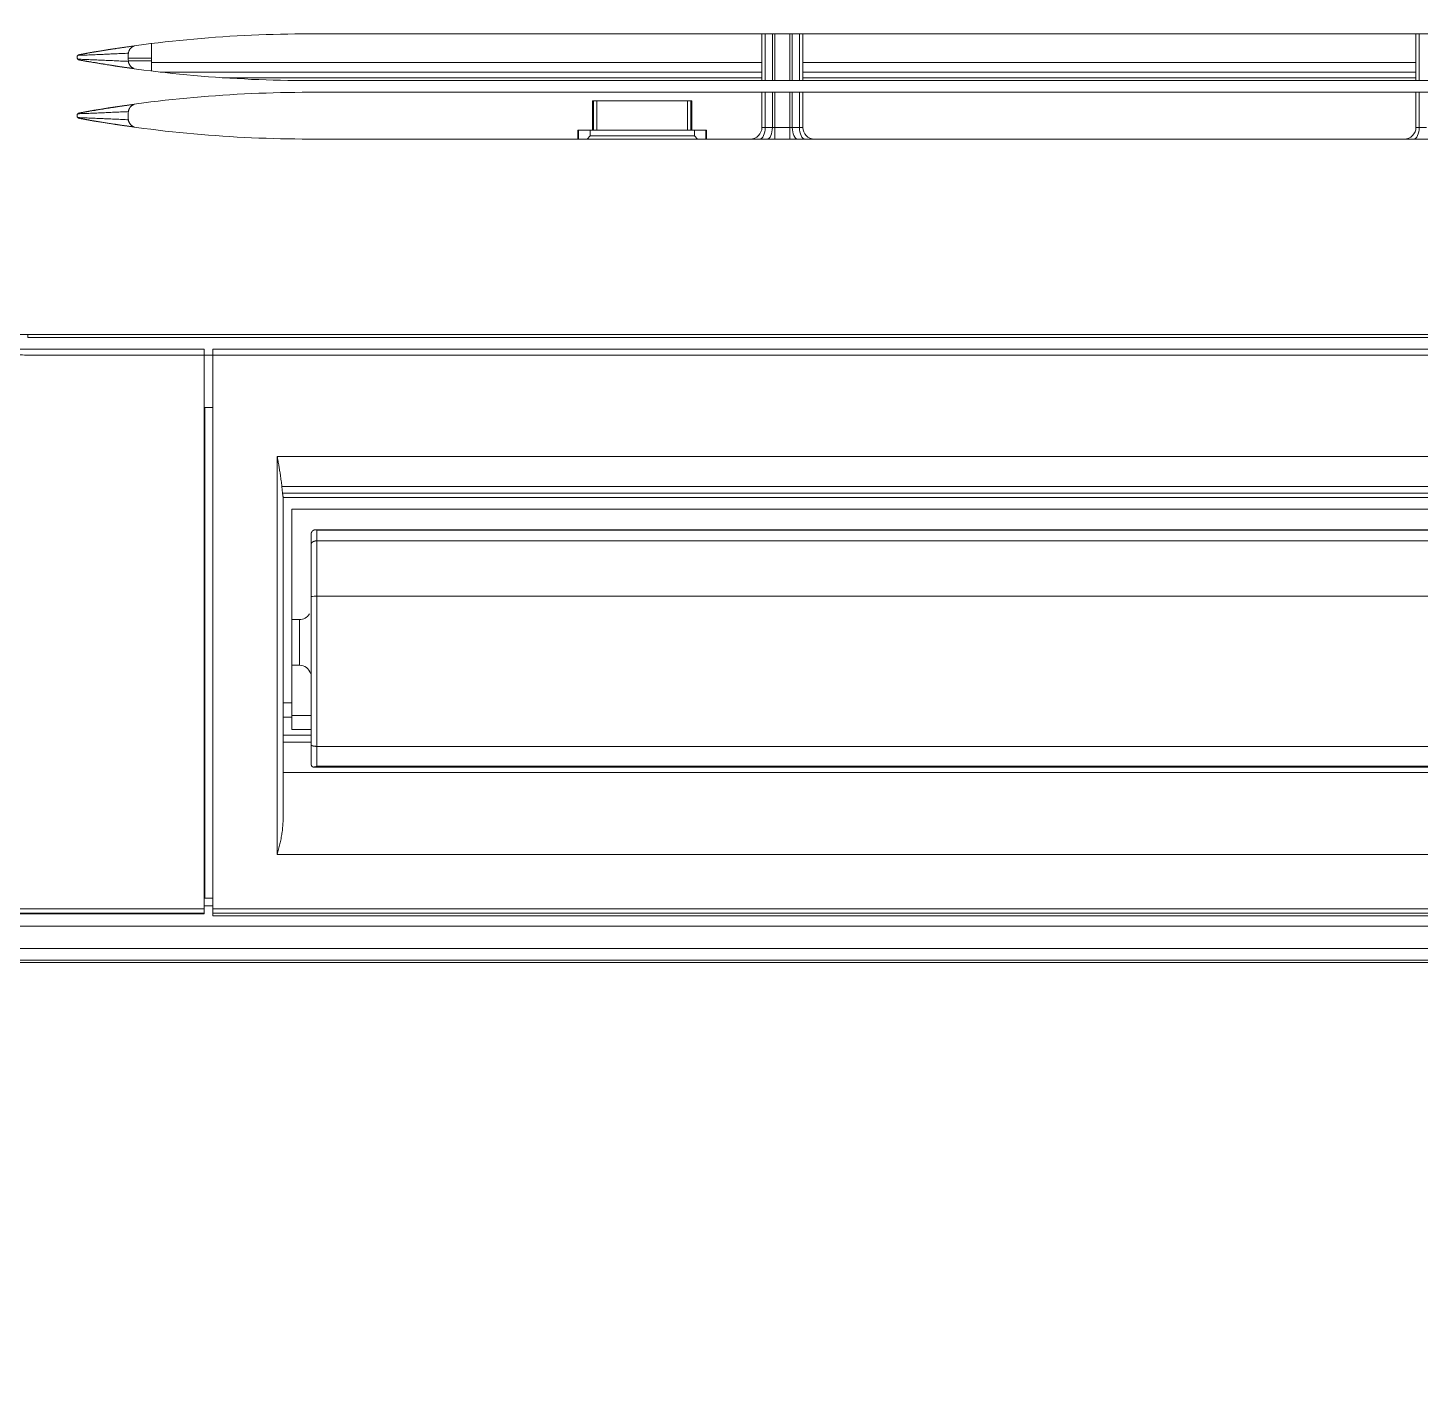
# Model space of a CAD drawing. Header units: metres. Extents: x -101133.8 to -101066.7, y -24899.3 to -24824.7.
# Drawn here: x -101106.7886 to -101106.5502, y -24853.7945 to -24853.5633 of the extents above; entities that cross this region are included whole.
import ezdxf

# ---------------------------------------------------------------- set-up
doc = ezdxf.new("R2010")
doc.units = ezdxf.units.M
doc.header["$LTSCALE"] = 0.2
doc.layers.add('CMT-CVC-MATERIEL', color=30, linetype='Continuous')
doc.layers.add('CMT-VRV1', color=5, linetype='Continuous')

# ---------------------------------------------------------------- blocks, each defined once
blk = doc.blocks.new('Cassette 600x600')
at = {"linetype": 'Continuous', "lineweight": 13}
for p, q in [((-20444.73, 102.83), (-20444.73, 105.36)), ((-20143.73, 107.01), (-20417.73, 107.01)), ((-20340.23, 99.01), (-20340.23, 107.01)), ((-20339.68, 99.01), (-20339.68, 107.01)), ((-20338.44, 99.01), (-20338.44, 107.01)), ((-20337.99, 99.01), (-20337.99, 107.01)), ((-20335.47, 99.01), (-20335.47, 107.01)), ((-20335.02, 99.01), (-20335.02, 107.01)), ((-20333.78, 99.01), (-20333.78, 107.01)), ((-20333.23, 99.01), (-20333.23, 107.01)), ((-20228.23, 99.01), (-20228.23, 107.01)), ((-20227.68, 99.01), (-20227.68, 107.01)), ((-20455.73, 103.7), (-20455.73, 103.74)), ((-20449.23, 104.73), (-20449.23, 104.76)), ((-20448.72, 103.7), (-20448.73, 103.53)), ((-20448.73, 102.83), (-20444.73, 102.83)), ((-20444.73, 102.83), (-20444.73, 102.42)), ((-20455.73, 102.27), (-20455.73, 102.31)), ((-20449.23, 101.25), (-20449.23, 101.28)), ((-20448.73, 102.48), (-20448.72, 102.31)), ((-20448.73, 102.42), (-20444.73, 102.42)), ((-20444.73, 102.42), (-20444.73, 100.65)), ((-20444.73, 102.1), (-20340.23, 102.1)), ((-20443.28, 100.48), (-20340.23, 100.48)), ((-20333.23, 102.1), (-20228.23, 102.1)), ((-20333.23, 100.48), (-20228.23, 100.48)), ((-20432.64, 99.51), (-20340.23, 99.51)), ((-20143.73, 99.01), (-20417.73, 99.01)), ((-20333.23, 99.51), (-20228.23, 99.51)), ((-20143.73, 97.01), (-20417.73, 97.01)), ((-20352.23, 95.54), (-20369.23, 95.54)), ((-20369.23, 95.54), (-20369.23, 90.51)), ((-20369.05, 95.54), (-20369.05, 90.51)), ((-20368.48, 95.54), (-20368.48, 90.51)), ((-20352.98, 95.54), (-20352.98, 90.51)), ((-20352.41, 95.54), (-20352.41, 90.51)), ((-20352.23, 95.54), (-20352.23, 90.51)), ((-20340.23, 91.01), (-20340.23, 97.01)), ((-20339.68, 91.01), (-20339.68, 97.01)), ((-20338.44, 91.01), (-20338.44, 97.01)), ((-20337.99, 91.01), (-20337.99, 97.01)), ((-20335.47, 91.01), (-20335.47, 97.01)), ((-20335.02, 91.01), (-20335.02, 97.01)), ((-20333.78, 91.01), (-20333.78, 97.01)), ((-20333.23, 91.01), (-20333.23, 97.01)), ((-20228.23, 91.01), (-20228.23, 97.01)), ((-20227.68, 91.01), (-20227.68, 97.01)), ((-20455.73, 93.7), (-20455.73, 93.74)), ((-20448.72, 93.7), (-20448.73, 93.53)), ((-20455.73, 92.27), (-20455.73, 92.31)), ((-20448.73, 92.48), (-20448.72, 92.31)), ((-20340.23, 91.01), (-20339.68, 91.01)), ((-20339.75, 90.24), (-20339.69, 90.61)), ((-20339.69, 90.61), (-20339.68, 91.01)), ((-20339.68, 91.01), (-20338.44, 91.01)), ((-20338.51, 90.24), (-20338.46, 90.61)), ((-20338.46, 90.61), (-20338.44, 91.01)), ((-20338.44, 91.01), (-20337.99, 91.01)), ((-20337.99, 89.01), (-20337.99, 91.01)), ((-20337.99, 91.01), (-20335.47, 91.01)), ((-20335.47, 89.01), (-20335.47, 91.01)), ((-20335.47, 91.01), (-20335.02, 91.01)), ((-20335.02, 91.01), (-20333.78, 91.01)), ((-20335, 90.61), (-20335.02, 91.01)), ((-20334.95, 90.24), (-20335, 90.61)), ((-20333.78, 91.01), (-20333.23, 91.01)), ((-20333.77, 90.61), (-20333.78, 91.01)), ((-20333.71, 90.24), (-20333.77, 90.61)), ((-20228.23, 91.01), (-20227.68, 91.01)), ((-20227.75, 90.24), (-20227.69, 90.61)), ((-20227.69, 90.61), (-20227.68, 91.01)), ((-20227.68, 91.01), (-20226.44, 91.01)), ((-20143.73, 89.01), (-20417.73, 89.01)), ((-20369.23, 90.51), (-20371.73, 90.51)), ((-20371.73, 89.01), (-20371.73, 90.51)), ((-20371.63, 89.01), (-20371.63, 90.51)), ((-20369.66, 89.53), (-20370.18, 89.01)), ((-20369.66, 90.51), (-20369.66, 89.53)), ((-20351.8, 89.53), (-20369.66, 89.53)), ((-20369.05, 90.51), (-20369.23, 90.51)), ((-20368.48, 90.51), (-20369.05, 90.51)), ((-20352.98, 90.51), (-20368.48, 90.51)), ((-20352.41, 90.51), (-20352.98, 90.51)), ((-20352.23, 90.51), (-20352.41, 90.51)), ((-20349.73, 90.51), (-20352.23, 90.51)), ((-20351.8, 90.51), (-20351.8, 89.53)), ((-20351.28, 89.01), (-20351.8, 89.53)), ((-20349.83, 89.01), (-20349.83, 90.51)), ((-20349.73, 89.01), (-20349.73, 90.51)), ((-20340.57, 89.01), (-20340.4, 89.04)), ((-20340.4, 89.04), (-20340.23, 89.16)), ((-20340.23, 89.16), (-20340.07, 89.34)), ((-20340.07, 89.34), (-20339.94, 89.59)), ((-20339.94, 89.59), (-20339.83, 89.89)), ((-20339.83, 89.89), (-20339.75, 90.24)), ((-20339.34, 89.01), (-20339.16, 89.04)), ((-20339.16, 89.04), (-20338.99, 89.16)), ((-20338.99, 89.16), (-20338.84, 89.34)), ((-20338.84, 89.34), (-20338.7, 89.59)), ((-20338.7, 89.59), (-20338.59, 89.89)), ((-20338.59, 89.89), (-20338.51, 90.24)), ((-20334.87, 89.89), (-20334.95, 90.24)), ((-20334.76, 89.59), (-20334.87, 89.89)), ((-20334.62, 89.34), (-20334.76, 89.59)), ((-20334.47, 89.16), (-20334.62, 89.34)), ((-20334.3, 89.04), (-20334.47, 89.16)), ((-20334.12, 89.01), (-20334.3, 89.04)), ((-20333.63, 89.89), (-20333.71, 90.24)), ((-20333.52, 89.59), (-20333.63, 89.89)), ((-20333.39, 89.34), (-20333.52, 89.59)), ((-20333.23, 89.16), (-20333.39, 89.34)), ((-20333.06, 89.04), (-20333.23, 89.16)), ((-20332.89, 89.01), (-20333.06, 89.04)), ((-20228.57, 89.01), (-20228.4, 89.04)), ((-20228.4, 89.04), (-20228.23, 89.16)), ((-20228.23, 89.16), (-20228.07, 89.34)), ((-20228.07, 89.34), (-20227.94, 89.59)), ((-20227.94, 89.59), (-20227.83, 89.89)), ((-20227.83, 89.89), (-20227.75, 90.24)), ((-20465.93, 55.51), (-20465.93, 55.01)), ((-20465.93, 55.51), (-20095.53, 55.51)), ((-20095.53, 55.01), (-20465.93, 55.01)), ((-20465.93, 53.01), (-20456.73, 53.01)), ((-20456.73, 53.01), (-20435.73, 53.01)), ((-20437.73, 53.01), (-20436.94, 53.01)), ((-20435.73, 53.01), (-20435.73, 52.01)), ((-20434.23, 53.01), (-20127.23, 53.01)), ((-20434.23, 52.01), (-20434.23, 53.01)), ((-20465.93, 52.01), (-20435.73, 52.01)), ((-20435.73, -42.83), (-20435.73, 52.01)), ((-20435.73, 52.01), (-20434.23, 52.01)), ((-20434.23, -42.83), (-20434.23, 52.01)), ((-20434.23, 52.01), (-20127.23, 52.01)), ((-20435.63, 43.01), (-20434.23, 43.01)), ((-20435.63, 43.01), (-20435.63, -40.99)), ((-20423.23, 34.66), (-20138.23, 34.66)), ((-20423.23, -33.48), (-20423.23, 34.66)), ((-20422.42, 29.53), (-20422.32, 28.38)), ((-20139.04, 29.53), (-20422.42, 29.53)), ((-20422.32, 28.38), (-20139.14, 28.38)), ((-20422.23, 27.75), (-20422.23, -27.9)), ((-20139.23, 27.61), (-20422.23, 27.61)), ((-20140.73, 25.61), (-20420.73, 25.61)), ((-20420.73, -7.53), (-20420.73, 25.61)), ((-20144.77, 22.09), (-20416.69, 22.09)), ((-20416.43, 22.05), (-20416.43, 20.21)), ((-20145.03, 22.05), (-20416.43, 22.05)), ((-20417.43, 21.2), (-20417.42, 21.38)), ((-20417.43, 19.6), (-20417.43, 21.2)), ((-20417.43, 10.67), (-20417.43, 19.6)), ((-20416.43, 20.21), (-20416.43, 10.71)), ((-20145.03, 20.21), (-20416.43, 20.21)), ((-20417.43, -14.7), (-20417.43, 10.67)), ((-20416.43, 10.71), (-20416.43, -14.99)), ((-20145.03, 10.71), (-20416.43, 10.71)), ((-20419.43, 6.71), (-20420.73, 6.71)), ((-20419.43, -1.09), (-20419.43, 6.71)), ((-20420.73, -1.09), (-20419.43, -1.09)), ((-20422.23, -7.53), (-20420.73, -7.53)), ((-20420.73, -7.53), (-20420.73, -9.99)), ((-20420.73, -9.99), (-20422.23, -9.99)), ((-20417.43, -9.69), (-20420.73, -9.69)), ((-20420.73, -9.99), (-20420.73, -12.11)), ((-20417.43, -13.09), (-20422.23, -13.09)), ((-20417.43, -14.26), (-20422.23, -14.26)), ((-20417.43, -12.11), (-20420.73, -12.11)), ((-20417.43, -17.85), (-20417.43, -14.7)), ((-20145.03, -14.99), (-20416.43, -14.99)), ((-20416.43, -14.99), (-20416.43, -18.37)), ((-20417.42, -18.07), (-20417.43, -17.85)), ((-20416.95, -18.53), (-20144.51, -18.53)), ((-20416.43, -18.37), (-20145.03, -18.37)), ((-20422.23, -19.44), (-20139.23, -19.44)), ((-20138.23, -33.48), (-20423.23, -33.48)), ((-20572.62, -42.83), (-20435.73, -42.83)), ((-20435.73, -40.99), (-20435.63, -40.99)), ((-20435.73, -42.3), (-20434.23, -42.3)), ((-20435.73, -42.83), (-20435.73, -43.54)), ((-20435.63, -40.99), (-20434.23, -40.99)), ((-20434.23, -42.83), (-20127.23, -42.83)), ((-20434.23, -43.54), (-20434.23, -42.83)), ((-20573.93, -43.69), (-20435.73, -43.69)), ((-20435.73, -43.54), (-20572.62, -43.54)), ((-20435.73, -43.69), (-20435.73, -43.54)), ((-20127.23, -43.54), (-20434.23, -43.54)), ((-20434.23, -44), (-20434.23, -43.54)), ((-20127.23, -44), (-20434.23, -44)), ((-19987.53, -45.76), (-20573.93, -45.76)), ((-20573.93, -49.58), (-19987.53, -49.58)), ((-19987.53, -51.6), (-20573.93, -51.6)), ((-20573.93, -51.99), (-19987.53, -51.99))]:
    blk.add_line(p, q, dxfattribs=at)
for centre, radius, start, end in [((-20417.73, -115.49), 222.5, 90, 100.1875), ((-20456.99, 103.01), 0.5, 100.1875, 259.8125), ((-20417.73, 321.51), 222.5, 259.8125, 270), ((-20417.73, -125.49), 222.5, 90, 100.1875), ((-20456.99, 93.01), 0.5, 100.1875, 259.8125), ((-20417.73, 311.51), 222.5, 259.8125, 270), ((-20342.23, 91.01), 2, 270, 0), ((-20331.23, 91.01), 2, 180, 270), ((-20230.23, 91.01), 2, 270, 0), ((-20416.68, 2.44), 8.27, 88.2687, 95.2085), ((-20419.43, 8.71), 2, 270, 329.2042), ((-20419.43, -3.09), 2, 16.6773, 90)]:
    blk.add_arc(centre, radius, start, end, dxfattribs=at)
for points, knots in [([(-20447.72, 104.95), (-20447.93, 104.92), (-20448.14, 104.89), (-20448.35, 104.86), (-20448.56, 104.83), (-20448.76, 104.8), (-20448.97, 104.77), (-20449.18, 104.74), (-20449.4, 104.71), (-20449.6, 104.68), (-20449.81, 104.65), (-20450.01, 104.62), (-20450.23, 104.59), (-20450.45, 104.56), (-20450.69, 104.52), (-20450.93, 104.48), (-20451.17, 104.45), (-20451.4, 104.41), (-20451.63, 104.38), (-20451.86, 104.34), (-20452.1, 104.3), (-20452.33, 104.27), (-20452.57, 104.23), (-20452.8, 104.19), (-20453.03, 104.15), (-20453.27, 104.12), (-20453.5, 104.08), (-20453.73, 104.04), (-20453.97, 104), (-20454.2, 103.96), (-20454.43, 103.92), (-20454.66, 103.89), (-20454.89, 103.85), (-20455.13, 103.81), (-20455.38, 103.76), (-20455.64, 103.72), (-20455.83, 103.68), (-20455.98, 103.66), (-20456.08, 103.64), (-20456.19, 103.62), (-20456.3, 103.6), (-20456.42, 103.58), (-20456.54, 103.56), (-20456.66, 103.54), (-20456.78, 103.52), (-20456.9, 103.5), (-20457.02, 103.47), (-20457.14, 103.45), (-20457.26, 103.43)], [0, 0, 0, 0, 1, 1, 1, 2, 2, 2, 3, 3, 3, 4, 4, 4, 5, 5, 5, 6, 6, 6, 7, 7, 7, 8, 8, 8, 9, 9, 9, 10, 10, 10, 11, 11, 11, 12, 12, 12, 13, 13, 13, 14, 14, 14, 15, 15, 15, 16, 16, 16, 16]), ([(-20447.72, 104.95), (-20447.73, 104.94), (-20447.74, 104.94), (-20447.74, 104.94), (-20447.75, 104.93), (-20447.76, 104.93), (-20447.77, 104.93), (-20447.77, 104.92), (-20447.78, 104.92), (-20447.79, 104.92), (-20447.8, 104.92), (-20447.8, 104.91), (-20447.81, 104.91), (-20447.84, 104.9), (-20447.87, 104.88), (-20447.9, 104.87), (-20447.93, 104.85), (-20447.96, 104.84), (-20447.98, 104.82), (-20448.01, 104.81), (-20448.04, 104.79), (-20448.06, 104.77), (-20448.09, 104.76), (-20448.11, 104.74), (-20448.14, 104.72), (-20448.17, 104.7), (-20448.2, 104.67), (-20448.23, 104.64), (-20448.27, 104.61), (-20448.29, 104.59), (-20448.32, 104.56), (-20448.35, 104.53), (-20448.37, 104.5), (-20448.4, 104.47), (-20448.42, 104.44), (-20448.44, 104.41), (-20448.47, 104.38), (-20448.49, 104.34), (-20448.52, 104.29), (-20448.55, 104.24), (-20448.57, 104.2), (-20448.6, 104.15), (-20448.61, 104.11), (-20448.63, 104.06), (-20448.65, 104.02), (-20448.66, 103.97), (-20448.68, 103.92), (-20448.69, 103.87), (-20448.7, 103.83), (-20448.7, 103.82), (-20448.7, 103.81), (-20448.7, 103.8), (-20448.71, 103.79), (-20448.71, 103.78), (-20448.71, 103.77), (-20448.71, 103.76), (-20448.71, 103.74), (-20448.72, 103.73), (-20448.72, 103.72), (-20448.72, 103.71), (-20448.72, 103.7)], [0, 0, 0, 0, 1, 1, 1, 2, 2, 2, 3, 3, 3, 4, 4, 4, 5, 5, 5, 6, 6, 6, 7, 7, 7, 8, 8, 8, 9, 9, 9, 10, 10, 10, 11, 11, 11, 12, 12, 12, 13, 13, 13, 14, 14, 14, 15, 15, 15, 16, 16, 16, 17, 17, 17, 18, 18, 18, 19, 19, 19, 20, 20, 20, 20]), ([(-20457.37, 103.33), (-20457.01, 103.35), (-20456.65, 103.36), (-20456.29, 103.37), (-20455.93, 103.39), (-20455.57, 103.4), (-20455.21, 103.42), (-20454.85, 103.43), (-20454.49, 103.45), (-20454.13, 103.46), (-20453.77, 103.48), (-20453.41, 103.49), (-20453.05, 103.51), (-20452.69, 103.52), (-20452.33, 103.54), (-20451.97, 103.56), (-20451.61, 103.57), (-20451.25, 103.59), (-20450.89, 103.6), (-20450.52, 103.62), (-20450.16, 103.64), (-20449.8, 103.65), (-20449.44, 103.67), (-20449.08, 103.68), (-20448.72, 103.7)], [0, 0, 0, 0, 1, 1, 1, 2, 2, 2, 3, 3, 3, 4, 4, 4, 5, 5, 5, 6, 6, 6, 7, 7, 7, 8, 8, 8, 8]), ([(-20448.72, 102.31), (-20449.08, 102.33), (-20449.44, 102.34), (-20449.8, 102.36), (-20450.16, 102.37), (-20450.52, 102.39), (-20450.89, 102.41), (-20451.25, 102.42), (-20451.61, 102.44), (-20451.97, 102.45), (-20452.33, 102.47), (-20452.69, 102.49), (-20453.05, 102.5), (-20453.41, 102.52), (-20453.77, 102.53), (-20454.13, 102.55), (-20454.49, 102.56), (-20454.85, 102.58), (-20455.21, 102.59), (-20455.57, 102.61), (-20455.93, 102.62), (-20456.29, 102.64), (-20456.65, 102.65), (-20457.01, 102.66), (-20457.37, 102.68)], [0, 0, 0, 0, 1, 1, 1, 2, 2, 2, 3, 3, 3, 4, 4, 4, 5, 5, 5, 6, 6, 6, 7, 7, 7, 8, 8, 8, 8]), ([(-20457.26, 102.58), (-20457.14, 102.56), (-20457.02, 102.54), (-20456.9, 102.51), (-20456.78, 102.49), (-20456.66, 102.47), (-20456.54, 102.45), (-20456.42, 102.43), (-20456.3, 102.41), (-20456.19, 102.39), (-20456.08, 102.37), (-20455.98, 102.35), (-20455.83, 102.33), (-20455.64, 102.29), (-20455.38, 102.25), (-20455.13, 102.2), (-20454.89, 102.16), (-20454.66, 102.12), (-20454.43, 102.09), (-20454.2, 102.05), (-20453.97, 102.01), (-20453.73, 101.97), (-20453.5, 101.93), (-20453.27, 101.89), (-20453.03, 101.86), (-20452.8, 101.82), (-20452.57, 101.78), (-20452.33, 101.74), (-20452.1, 101.71), (-20451.86, 101.67), (-20451.63, 101.63), (-20451.4, 101.6), (-20451.17, 101.56), (-20450.93, 101.53), (-20450.69, 101.49), (-20450.45, 101.45), (-20450.23, 101.42), (-20450.01, 101.39), (-20449.81, 101.36), (-20449.6, 101.33), (-20449.4, 101.3), (-20449.18, 101.27), (-20448.97, 101.24), (-20448.76, 101.21), (-20448.56, 101.18), (-20448.35, 101.15), (-20448.14, 101.12), (-20447.93, 101.09), (-20447.72, 101.06)], [0, 0, 0, 0, 1, 1, 1, 2, 2, 2, 3, 3, 3, 4, 4, 4, 5, 5, 5, 6, 6, 6, 7, 7, 7, 8, 8, 8, 9, 9, 9, 10, 10, 10, 11, 11, 11, 12, 12, 12, 13, 13, 13, 14, 14, 14, 15, 15, 15, 16, 16, 16, 16]), ([(-20448.73, 103.53), (-20448.73, 103.51), (-20448.73, 103.49), (-20448.73, 103.47), (-20448.73, 103.45), (-20448.73, 103.42), (-20448.73, 103.4), (-20448.73, 103.38), (-20448.73, 103.36), (-20448.73, 103.34), (-20448.73, 103.32), (-20448.73, 103.3), (-20448.73, 103.28), (-20448.73, 103.26), (-20448.73, 103.23), (-20448.73, 103.21), (-20448.73, 103.19), (-20448.73, 103.17), (-20448.73, 103.14), (-20448.73, 103.12), (-20448.73, 103.1), (-20448.73, 103.07), (-20448.73, 103.05), (-20448.73, 103.03), (-20448.73, 103.01), (-20448.73, 102.98), (-20448.73, 102.96), (-20448.73, 102.94), (-20448.73, 102.91), (-20448.73, 102.89), (-20448.73, 102.87), (-20448.73, 102.85), (-20448.73, 102.82), (-20448.73, 102.8), (-20448.73, 102.78), (-20448.73, 102.76), (-20448.73, 102.73), (-20448.73, 102.71), (-20448.73, 102.69), (-20448.73, 102.67), (-20448.73, 102.65), (-20448.73, 102.63), (-20448.73, 102.61), (-20448.73, 102.59), (-20448.73, 102.57), (-20448.73, 102.54), (-20448.73, 102.52), (-20448.73, 102.5), (-20448.73, 102.48)], [0, 0, 0, 0, 1, 1, 1, 2, 2, 2, 3, 3, 3, 4, 4, 4, 5, 5, 5, 6, 6, 6, 7, 7, 7, 8, 8, 8, 9, 9, 9, 10, 10, 10, 11, 11, 11, 12, 12, 12, 13, 13, 13, 14, 14, 14, 15, 15, 15, 16, 16, 16, 16]), ([(-20448.72, 102.31), (-20448.71, 102.28), (-20448.71, 102.25), (-20448.7, 102.22), (-20448.7, 102.19), (-20448.69, 102.16), (-20448.68, 102.12), (-20448.67, 102.09), (-20448.67, 102.06), (-20448.66, 102.03), (-20448.65, 102), (-20448.64, 101.97), (-20448.63, 101.94), (-20448.61, 101.9), (-20448.6, 101.86), (-20448.58, 101.82), (-20448.56, 101.78), (-20448.54, 101.75), (-20448.52, 101.71), (-20448.49, 101.67), (-20448.47, 101.64), (-20448.44, 101.6), (-20448.41, 101.56), (-20448.38, 101.52), (-20448.35, 101.49), (-20448.33, 101.46), (-20448.31, 101.44), (-20448.28, 101.41), (-20448.26, 101.39), (-20448.23, 101.36), (-20448.2, 101.34), (-20448.17, 101.31), (-20448.15, 101.29), (-20448.12, 101.27), (-20448.08, 101.25), (-20448.05, 101.23), (-20448.02, 101.21), (-20447.99, 101.19), (-20447.97, 101.18), (-20447.95, 101.17), (-20447.93, 101.16), (-20447.9, 101.14), (-20447.87, 101.13), (-20447.85, 101.12), (-20447.82, 101.11), (-20447.8, 101.1), (-20447.77, 101.09), (-20447.75, 101.08), (-20447.72, 101.06)], [0, 0, 0, 0, 1, 1, 1, 2, 2, 2, 3, 3, 3, 4, 4, 4, 5, 5, 5, 6, 6, 6, 7, 7, 7, 8, 8, 8, 9, 9, 9, 10, 10, 10, 11, 11, 11, 12, 12, 12, 13, 13, 13, 14, 14, 14, 15, 15, 15, 16, 16, 16, 16]), ([(-20457.37, 93.33), (-20457.01, 93.35), (-20456.65, 93.36), (-20456.29, 93.37), (-20455.93, 93.39), (-20455.57, 93.4), (-20455.21, 93.42), (-20454.85, 93.43), (-20454.49, 93.45), (-20454.13, 93.46), (-20453.77, 93.48), (-20453.41, 93.49), (-20453.05, 93.51), (-20452.69, 93.52), (-20452.33, 93.54), (-20451.97, 93.56), (-20451.61, 93.57), (-20451.25, 93.59), (-20450.89, 93.6), (-20450.52, 93.62), (-20450.16, 93.64), (-20449.8, 93.65), (-20449.44, 93.67), (-20449.08, 93.68), (-20448.72, 93.7)], [0, 0, 0, 0, 1, 1, 1, 2, 2, 2, 3, 3, 3, 4, 4, 4, 5, 5, 5, 6, 6, 6, 7, 7, 7, 8, 8, 8, 8]), ([(-20447.72, 94.95), (-20447.93, 94.92), (-20448.14, 94.89), (-20448.35, 94.86), (-20448.56, 94.83), (-20448.76, 94.8), (-20448.97, 94.77), (-20449.18, 94.74), (-20449.4, 94.71), (-20449.6, 94.68), (-20449.81, 94.65), (-20450.01, 94.62), (-20450.23, 94.59), (-20450.45, 94.56), (-20450.69, 94.52), (-20450.93, 94.48), (-20451.17, 94.45), (-20451.4, 94.41), (-20451.63, 94.38), (-20451.86, 94.34), (-20452.1, 94.3), (-20452.33, 94.27), (-20452.57, 94.23), (-20452.8, 94.19), (-20453.03, 94.15), (-20453.27, 94.12), (-20453.5, 94.08), (-20453.73, 94.04), (-20453.97, 94), (-20454.2, 93.96), (-20454.43, 93.92), (-20454.66, 93.89), (-20454.89, 93.85), (-20455.13, 93.81), (-20455.38, 93.76), (-20455.64, 93.72), (-20455.83, 93.68), (-20455.98, 93.66), (-20456.08, 93.64), (-20456.19, 93.62), (-20456.3, 93.6), (-20456.42, 93.58), (-20456.54, 93.56), (-20456.66, 93.54), (-20456.78, 93.52), (-20456.9, 93.5), (-20457.02, 93.47), (-20457.14, 93.45), (-20457.26, 93.43)], [0, 0, 0, 0, 1, 1, 1, 2, 2, 2, 3, 3, 3, 4, 4, 4, 5, 5, 5, 6, 6, 6, 7, 7, 7, 8, 8, 8, 9, 9, 9, 10, 10, 10, 11, 11, 11, 12, 12, 12, 13, 13, 13, 14, 14, 14, 15, 15, 15, 16, 16, 16, 16]), ([(-20448.73, 93.53), (-20448.73, 93.51), (-20448.73, 93.49), (-20448.73, 93.47), (-20448.73, 93.45), (-20448.73, 93.42), (-20448.73, 93.4), (-20448.73, 93.38), (-20448.73, 93.36), (-20448.73, 93.34), (-20448.73, 93.32), (-20448.73, 93.3), (-20448.73, 93.28), (-20448.73, 93.26), (-20448.73, 93.23), (-20448.73, 93.21), (-20448.73, 93.19), (-20448.73, 93.17), (-20448.73, 93.14), (-20448.73, 93.12), (-20448.73, 93.1), (-20448.73, 93.07), (-20448.73, 93.05), (-20448.73, 93.03), (-20448.73, 93.01), (-20448.73, 92.98), (-20448.73, 92.96), (-20448.73, 92.94), (-20448.73, 92.91), (-20448.73, 92.89), (-20448.73, 92.87), (-20448.73, 92.85), (-20448.73, 92.82), (-20448.73, 92.8), (-20448.73, 92.78), (-20448.73, 92.76), (-20448.73, 92.73), (-20448.73, 92.71), (-20448.73, 92.69), (-20448.73, 92.67), (-20448.73, 92.65), (-20448.73, 92.63), (-20448.73, 92.61), (-20448.73, 92.59), (-20448.73, 92.57), (-20448.73, 92.54), (-20448.73, 92.52), (-20448.73, 92.5), (-20448.73, 92.48)], [0, 0, 0, 0, 1, 1, 1, 2, 2, 2, 3, 3, 3, 4, 4, 4, 5, 5, 5, 6, 6, 6, 7, 7, 7, 8, 8, 8, 9, 9, 9, 10, 10, 10, 11, 11, 11, 12, 12, 12, 13, 13, 13, 14, 14, 14, 15, 15, 15, 16, 16, 16, 16]), ([(-20447.72, 94.95), (-20447.73, 94.94), (-20447.74, 94.94), (-20447.74, 94.94), (-20447.75, 94.93), (-20447.76, 94.93), (-20447.77, 94.93), (-20447.77, 94.92), (-20447.78, 94.92), (-20447.79, 94.92), (-20447.8, 94.92), (-20447.8, 94.91), (-20447.81, 94.91), (-20447.84, 94.9), (-20447.87, 94.88), (-20447.9, 94.87), (-20447.93, 94.85), (-20447.96, 94.84), (-20447.98, 94.82), (-20448.01, 94.81), (-20448.04, 94.79), (-20448.06, 94.77), (-20448.09, 94.76), (-20448.11, 94.74), (-20448.14, 94.72), (-20448.17, 94.7), (-20448.2, 94.67), (-20448.23, 94.64), (-20448.27, 94.61), (-20448.29, 94.59), (-20448.32, 94.56), (-20448.35, 94.53), (-20448.37, 94.5), (-20448.4, 94.47), (-20448.42, 94.44), (-20448.44, 94.41), (-20448.47, 94.38), (-20448.49, 94.34), (-20448.52, 94.29), (-20448.55, 94.24), (-20448.57, 94.2), (-20448.6, 94.15), (-20448.61, 94.11), (-20448.63, 94.06), (-20448.65, 94.02), (-20448.66, 93.97), (-20448.68, 93.92), (-20448.69, 93.87), (-20448.7, 93.83), (-20448.7, 93.82), (-20448.7, 93.81), (-20448.7, 93.8), (-20448.71, 93.79), (-20448.71, 93.78), (-20448.71, 93.77), (-20448.71, 93.76), (-20448.71, 93.74), (-20448.72, 93.73), (-20448.72, 93.72), (-20448.72, 93.71), (-20448.72, 93.7)], [0, 0, 0, 0, 1, 1, 1, 2, 2, 2, 3, 3, 3, 4, 4, 4, 5, 5, 5, 6, 6, 6, 7, 7, 7, 8, 8, 8, 9, 9, 9, 10, 10, 10, 11, 11, 11, 12, 12, 12, 13, 13, 13, 14, 14, 14, 15, 15, 15, 16, 16, 16, 17, 17, 17, 18, 18, 18, 19, 19, 19, 20, 20, 20, 20]), ([(-20448.72, 92.31), (-20449.08, 92.33), (-20449.44, 92.34), (-20449.8, 92.36), (-20450.16, 92.37), (-20450.52, 92.39), (-20450.89, 92.41), (-20451.25, 92.42), (-20451.61, 92.44), (-20451.97, 92.45), (-20452.33, 92.47), (-20452.69, 92.49), (-20453.05, 92.5), (-20453.41, 92.52), (-20453.77, 92.53), (-20454.13, 92.55), (-20454.49, 92.56), (-20454.85, 92.58), (-20455.21, 92.59), (-20455.57, 92.61), (-20455.93, 92.62), (-20456.29, 92.64), (-20456.65, 92.65), (-20457.01, 92.66), (-20457.37, 92.68)], [0, 0, 0, 0, 1, 1, 1, 2, 2, 2, 3, 3, 3, 4, 4, 4, 5, 5, 5, 6, 6, 6, 7, 7, 7, 8, 8, 8, 8]), ([(-20457.26, 92.58), (-20457.14, 92.56), (-20457.02, 92.54), (-20456.9, 92.51), (-20456.78, 92.49), (-20456.66, 92.47), (-20456.54, 92.45), (-20456.42, 92.43), (-20456.3, 92.41), (-20456.19, 92.39), (-20456.08, 92.37), (-20455.98, 92.35), (-20455.83, 92.33), (-20455.64, 92.29), (-20455.38, 92.25), (-20455.13, 92.2), (-20454.89, 92.16), (-20454.66, 92.12), (-20454.43, 92.09), (-20454.2, 92.05), (-20453.97, 92.01), (-20453.73, 91.97), (-20453.5, 91.93), (-20453.27, 91.89), (-20453.03, 91.86), (-20452.8, 91.82), (-20452.57, 91.78), (-20452.33, 91.74), (-20452.1, 91.71), (-20451.86, 91.67), (-20451.63, 91.63), (-20451.4, 91.6), (-20451.17, 91.56), (-20450.93, 91.53), (-20450.69, 91.49), (-20450.45, 91.45), (-20450.23, 91.42), (-20450.01, 91.39), (-20449.81, 91.36), (-20449.6, 91.33), (-20449.4, 91.3), (-20449.18, 91.27), (-20448.97, 91.24), (-20448.76, 91.21), (-20448.56, 91.18), (-20448.35, 91.15), (-20448.14, 91.12), (-20447.93, 91.09), (-20447.72, 91.06)], [0, 0, 0, 0, 1, 1, 1, 2, 2, 2, 3, 3, 3, 4, 4, 4, 5, 5, 5, 6, 6, 6, 7, 7, 7, 8, 8, 8, 9, 9, 9, 10, 10, 10, 11, 11, 11, 12, 12, 12, 13, 13, 13, 14, 14, 14, 15, 15, 15, 16, 16, 16, 16]), ([(-20448.72, 92.31), (-20448.71, 92.28), (-20448.71, 92.25), (-20448.7, 92.22), (-20448.7, 92.19), (-20448.69, 92.16), (-20448.68, 92.12), (-20448.67, 92.09), (-20448.67, 92.06), (-20448.66, 92.03), (-20448.65, 92), (-20448.64, 91.97), (-20448.63, 91.94), (-20448.61, 91.9), (-20448.6, 91.86), (-20448.58, 91.82), (-20448.56, 91.78), (-20448.54, 91.75), (-20448.52, 91.71), (-20448.49, 91.67), (-20448.47, 91.64), (-20448.44, 91.6), (-20448.41, 91.56), (-20448.38, 91.52), (-20448.35, 91.49), (-20448.33, 91.46), (-20448.31, 91.44), (-20448.28, 91.41), (-20448.26, 91.39), (-20448.23, 91.36), (-20448.2, 91.34), (-20448.17, 91.31), (-20448.15, 91.29), (-20448.12, 91.27), (-20448.08, 91.25), (-20448.05, 91.23), (-20448.02, 91.21), (-20447.99, 91.19), (-20447.97, 91.18), (-20447.95, 91.17), (-20447.93, 91.16), (-20447.9, 91.14), (-20447.87, 91.13), (-20447.85, 91.12), (-20447.82, 91.11), (-20447.8, 91.1), (-20447.77, 91.09), (-20447.75, 91.08), (-20447.72, 91.06)], [0, 0, 0, 0, 1, 1, 1, 2, 2, 2, 3, 3, 3, 4, 4, 4, 5, 5, 5, 6, 6, 6, 7, 7, 7, 8, 8, 8, 9, 9, 9, 10, 10, 10, 11, 11, 11, 12, 12, 12, 13, 13, 13, 14, 14, 14, 15, 15, 15, 16, 16, 16, 16]), ([(-20486.73, 72.81), (-20486.72, 72.41), (-20486.7, 72.01), (-20486.69, 71.61), (-20486.67, 71.21), (-20486.65, 70.81), (-20486.63, 70.41), (-20486.61, 70.01), (-20486.58, 69.62), (-20486.54, 69.21), (-20486.51, 68.81), (-20486.46, 68.4), (-20486.41, 68.02), (-20486.36, 67.65), (-20486.31, 67.31), (-20486.24, 66.96), (-20486.18, 66.61), (-20486.11, 66.25), (-20486.03, 65.9), (-20485.95, 65.55), (-20485.86, 65.21), (-20485.76, 64.86), (-20485.66, 64.51), (-20485.55, 64.15), (-20485.44, 63.83), (-20485.33, 63.5), (-20485.22, 63.2), (-20485.1, 62.89), (-20484.98, 62.59), (-20484.85, 62.28), (-20484.72, 61.98), (-20484.58, 61.68), (-20484.44, 61.38), (-20484.29, 61.09), (-20484.13, 60.8), (-20483.97, 60.5), (-20483.8, 60.23), (-20483.64, 59.95), (-20483.47, 59.69), (-20483.29, 59.43), (-20483.12, 59.17), (-20482.93, 58.92), (-20482.74, 58.67), (-20482.54, 58.42), (-20482.34, 58.17), (-20482.13, 57.94), (-20481.93, 57.7), (-20481.71, 57.47), (-20481.49, 57.25), (-20481.26, 57.03), (-20481.03, 56.81), (-20480.8, 56.6), (-20480.56, 56.39), (-20480.32, 56.19), (-20480.07, 56), (-20479.82, 55.81), (-20479.56, 55.62), (-20479.31, 55.44), (-20479.05, 55.27), (-20478.79, 55.1), (-20478.51, 54.93), (-20478.23, 54.77), (-20477.94, 54.6), (-20477.65, 54.45), (-20477.35, 54.29), (-20477.06, 54.15), (-20476.75, 54.02), (-20476.45, 53.88), (-20476.14, 53.75), (-20475.84, 53.63), (-20475.54, 53.51), (-20475.24, 53.4), (-20474.91, 53.29), (-20474.58, 53.18), (-20474.23, 53.07), (-20473.88, 52.98), (-20473.53, 52.88), (-20473.18, 52.79), (-20472.83, 52.71), (-20472.48, 52.63), (-20472.12, 52.56), (-20471.78, 52.49), (-20471.43, 52.43), (-20471.09, 52.37), (-20470.71, 52.32), (-20470.34, 52.27), (-20469.93, 52.23), (-20469.52, 52.19), (-20469.12, 52.16), (-20468.72, 52.13), (-20468.33, 52.1), (-20467.93, 52.08), (-20467.53, 52.06), (-20467.13, 52.05), (-20466.73, 52.03), (-20466.33, 52.02), (-20465.93, 52.01)], [0, 0, 0, 0, 1, 1, 1, 2, 2, 2, 3, 3, 3, 4, 4, 4, 5, 5, 5, 6, 6, 6, 7, 7, 7, 8, 8, 8, 9, 9, 9, 10, 10, 10, 11, 11, 11, 12, 12, 12, 13, 13, 13, 14, 14, 14, 15, 15, 15, 16, 16, 16, 17, 17, 17, 18, 18, 18, 19, 19, 19, 20, 20, 20, 21, 21, 21, 22, 22, 22, 23, 23, 23, 24, 24, 24, 25, 25, 25, 26, 26, 26, 27, 27, 27, 28, 28, 28, 29, 29, 29, 30, 30, 30, 31, 31, 31, 32, 32, 32, 32]), ([(-20485.73, 72.81), (-20485.72, 72.42), (-20485.7, 72.04), (-20485.69, 71.65), (-20485.67, 71.27), (-20485.66, 70.88), (-20485.63, 70.5), (-20485.61, 70.12), (-20485.59, 69.73), (-20485.55, 69.35), (-20485.52, 68.97), (-20485.48, 68.59), (-20485.43, 68.21), (-20485.37, 67.82), (-20485.31, 67.43), (-20485.24, 67.03), (-20485.17, 66.64), (-20485.08, 66.25), (-20484.99, 65.88), (-20484.9, 65.5), (-20484.8, 65.13), (-20484.68, 64.73), (-20484.56, 64.33), (-20484.41, 63.91), (-20484.3, 63.61), (-20484.22, 63.37), (-20484.15, 63.2), (-20484.08, 63.02), (-20484, 62.84), (-20483.92, 62.64), (-20483.83, 62.44), (-20483.74, 62.25), (-20483.66, 62.06), (-20483.56, 61.87), (-20483.47, 61.69), (-20483.38, 61.5), (-20483.27, 61.32), (-20483.17, 61.13), (-20483.07, 60.94), (-20482.96, 60.76), (-20482.84, 60.57), (-20482.73, 60.39), (-20482.61, 60.21), (-20482.49, 60.03), (-20482.37, 59.85), (-20482.25, 59.68), (-20482.12, 59.5), (-20481.99, 59.33), (-20481.86, 59.16), (-20481.73, 59), (-20481.59, 58.84), (-20481.46, 58.68), (-20481.32, 58.52), (-20481.18, 58.37), (-20481.03, 58.21), (-20480.89, 58.06), (-20480.74, 57.91), (-20480.59, 57.77), (-20480.44, 57.62), (-20480.28, 57.48), (-20480.12, 57.34), (-20479.96, 57.2), (-20479.8, 57.06), (-20479.63, 56.92), (-20479.46, 56.79), (-20479.28, 56.65), (-20479.11, 56.53), (-20478.93, 56.4), (-20478.75, 56.27), (-20478.57, 56.15), (-20478.4, 56.04), (-20478.22, 55.93), (-20478.02, 55.81), (-20477.83, 55.69), (-20477.6, 55.56), (-20477.39, 55.44), (-20477.17, 55.32), (-20476.95, 55.21), (-20476.73, 55.11), (-20476.51, 55), (-20476.28, 54.9), (-20476.06, 54.8), (-20475.84, 54.7), (-20475.61, 54.61), (-20475.38, 54.52), (-20475.15, 54.44), (-20474.91, 54.35), (-20474.67, 54.27), (-20474.43, 54.19), (-20474.19, 54.11), (-20473.94, 54.04), (-20473.7, 53.97), (-20473.46, 53.9), (-20473.22, 53.84), (-20472.97, 53.78), (-20472.74, 53.72), (-20472.48, 53.66), (-20472.22, 53.6), (-20471.95, 53.55), (-20471.68, 53.49), (-20471.41, 53.44), (-20471.14, 53.4), (-20470.87, 53.36), (-20470.6, 53.31), (-20470.33, 53.28), (-20470.06, 53.24), (-20469.79, 53.21), (-20469.52, 53.18), (-20469.24, 53.16), (-20468.97, 53.13), (-20468.69, 53.11), (-20468.42, 53.1), (-20468.14, 53.08), (-20467.86, 53.07), (-20467.59, 53.05), (-20467.31, 53.04), (-20467.04, 53.03), (-20466.76, 53.03), (-20466.48, 53.02), (-20466.21, 53.01), (-20465.93, 53.01)], [0, 0, 0, 0, 1, 1, 1, 2, 2, 2, 3, 3, 3, 4, 4, 4, 5, 5, 5, 6, 6, 6, 7, 7, 7, 8, 8, 8, 9, 9, 9, 10, 10, 10, 11, 11, 11, 12, 12, 12, 13, 13, 13, 14, 14, 14, 15, 15, 15, 16, 16, 16, 17, 17, 17, 18, 18, 18, 19, 19, 19, 20, 20, 20, 21, 21, 21, 22, 22, 22, 23, 23, 23, 24, 24, 24, 25, 25, 25, 26, 26, 26, 27, 27, 27, 28, 28, 28, 29, 29, 29, 30, 30, 30, 31, 31, 31, 32, 32, 32, 33, 33, 33, 34, 34, 34, 35, 35, 35, 36, 36, 36, 37, 37, 37, 38, 38, 38, 39, 39, 39, 40, 40, 40, 40]), ([(-20483.23, 72.81), (-20483.22, 72.52), (-20483.22, 72.23), (-20483.21, 71.95), (-20483.2, 71.66), (-20483.19, 71.38), (-20483.18, 71.09), (-20483.16, 70.81), (-20483.15, 70.52), (-20483.13, 70.24), (-20483.11, 69.95), (-20483.08, 69.67), (-20483.06, 69.39), (-20483.03, 69.1), (-20482.99, 68.82), (-20482.95, 68.54), (-20482.91, 68.25), (-20482.87, 67.97), (-20482.82, 67.69), (-20482.77, 67.41), (-20482.71, 67.14), (-20482.65, 66.85), (-20482.58, 66.56), (-20482.51, 66.26), (-20482.45, 66.02), (-20482.38, 65.79), (-20482.33, 65.62), (-20482.28, 65.44), (-20482.22, 65.25), (-20482.16, 65.05), (-20482.09, 64.86), (-20482.03, 64.66), (-20481.96, 64.47), (-20481.89, 64.28), (-20481.82, 64.1), (-20481.74, 63.91), (-20481.66, 63.72), (-20481.58, 63.53), (-20481.5, 63.35), (-20481.41, 63.16), (-20481.32, 62.98), (-20481.23, 62.8), (-20481.14, 62.62), (-20481.04, 62.44), (-20480.95, 62.27), (-20480.84, 62.09), (-20480.74, 61.91), (-20480.62, 61.74), (-20480.52, 61.57), (-20480.41, 61.41), (-20480.31, 61.27), (-20480.2, 61.12), (-20480.1, 60.98), (-20479.98, 60.83), (-20479.87, 60.68), (-20479.75, 60.54), (-20479.63, 60.4), (-20479.51, 60.26), (-20479.39, 60.12), (-20479.27, 59.99), (-20479.14, 59.86), (-20479.01, 59.72), (-20478.88, 59.59), (-20478.74, 59.47), (-20478.61, 59.34), (-20478.47, 59.22), (-20478.33, 59.1), (-20478.19, 58.98), (-20478.05, 58.86), (-20477.91, 58.75), (-20477.76, 58.64), (-20477.61, 58.53), (-20477.46, 58.42), (-20477.31, 58.32), (-20477.16, 58.22), (-20477.01, 58.12), (-20476.86, 58.02), (-20476.7, 57.93), (-20476.54, 57.84), (-20476.39, 57.74), (-20476.23, 57.66), (-20476.06, 57.57), (-20475.9, 57.49), (-20475.74, 57.41), (-20475.58, 57.33), (-20475.41, 57.25), (-20475.24, 57.17), (-20475.08, 57.1), (-20474.91, 57.03), (-20474.74, 56.96), (-20474.57, 56.89), (-20474.4, 56.83), (-20474.22, 56.76), (-20474.06, 56.7), (-20473.9, 56.65), (-20473.75, 56.6), (-20473.54, 56.53), (-20473.29, 56.45), (-20472.94, 56.35), (-20472.62, 56.26), (-20472.29, 56.17), (-20471.99, 56.1), (-20471.68, 56.04), (-20471.37, 55.97), (-20471.05, 55.91), (-20470.73, 55.86), (-20470.41, 55.81), (-20470.1, 55.77), (-20469.78, 55.73), (-20469.46, 55.69), (-20469.14, 55.66), (-20468.82, 55.64), (-20468.5, 55.61), (-20468.18, 55.59), (-20467.86, 55.57), (-20467.54, 55.56), (-20467.22, 55.55), (-20466.89, 55.53), (-20466.57, 55.52), (-20466.25, 55.51), (-20465.93, 55.51)], [0, 0, 0, 0, 1, 1, 1, 2, 2, 2, 3, 3, 3, 4, 4, 4, 5, 5, 5, 6, 6, 6, 7, 7, 7, 8, 8, 8, 9, 9, 9, 10, 10, 10, 11, 11, 11, 12, 12, 12, 13, 13, 13, 14, 14, 14, 15, 15, 15, 16, 16, 16, 17, 17, 17, 18, 18, 18, 19, 19, 19, 20, 20, 20, 21, 21, 21, 22, 22, 22, 23, 23, 23, 24, 24, 24, 25, 25, 25, 26, 26, 26, 27, 27, 27, 28, 28, 28, 29, 29, 29, 30, 30, 30, 31, 31, 31, 32, 32, 32, 33, 33, 33, 34, 34, 34, 35, 35, 35, 36, 36, 36, 37, 37, 37, 38, 38, 38, 39, 39, 39, 40, 40, 40, 40]), ([(-20423.23, 34.66), (-20423.23, 34.66), (-20423.23, 34.65), (-20423.23, 34.65), (-20423.23, 34.65), (-20423.23, 34.65), (-20423.23, 34.64), (-20423.23, 34.64), (-20423.23, 34.64), (-20423.23, 34.63), (-20423.22, 34.63), (-20423.22, 34.63), (-20423.22, 34.62), (-20423.19, 34.45), (-20423.14, 34.12), (-20423.09, 33.84), (-20423.04, 33.55), (-20422.99, 33.3), (-20422.95, 33.05), (-20422.91, 32.8), (-20422.86, 32.54), (-20422.82, 32.26), (-20422.77, 31.99), (-20422.73, 31.69), (-20422.69, 31.48), (-20422.66, 31.28), (-20422.64, 31.14), (-20422.62, 30.99), (-20422.6, 30.84), (-20422.58, 30.67), (-20422.55, 30.5), (-20422.53, 30.34), (-20422.51, 30.18), (-20422.49, 30.02), (-20422.47, 29.86), (-20422.45, 29.69), (-20422.42, 29.53)], [0, 0, 0, 0, 1, 1, 1, 2, 2, 2, 3, 3, 3, 4, 4, 4, 5, 5, 5, 6, 6, 6, 7, 7, 7, 8, 8, 8, 9, 9, 9, 10, 10, 10, 11, 11, 11, 12, 12, 12, 12]), ([(-20422.32, 28.38), (-20422.31, 28.36), (-20422.31, 28.33), (-20422.31, 28.3), (-20422.31, 28.28), (-20422.3, 28.25), (-20422.3, 28.22), (-20422.3, 28.2), (-20422.29, 28.17), (-20422.29, 28.15), (-20422.29, 28.12), (-20422.28, 28.1), (-20422.28, 28.07), (-20422.27, 28.05), (-20422.27, 28.03), (-20422.27, 28), (-20422.26, 27.98), (-20422.26, 27.96), (-20422.25, 27.94), (-20422.25, 27.92), (-20422.25, 27.9), (-20422.24, 27.88), (-20422.24, 27.86), (-20422.24, 27.84), (-20422.24, 27.83), (-20422.23, 27.82), (-20422.23, 27.81), (-20422.23, 27.81), (-20422.23, 27.8), (-20422.23, 27.79), (-20422.23, 27.79), (-20422.23, 27.78), (-20422.23, 27.77), (-20422.23, 27.77), (-20422.23, 27.76), (-20422.23, 27.76), (-20422.23, 27.75)], [0, 0, 0, 0, 1, 1, 1, 2, 2, 2, 3, 3, 3, 4, 4, 4, 5, 5, 5, 6, 6, 6, 7, 7, 7, 8, 8, 8, 9, 9, 9, 10, 10, 10, 11, 11, 11, 12, 12, 12, 12]), ([(-20417.42, 21.38), (-20417.42, 21.39), (-20417.42, 21.41), (-20417.41, 21.42), (-20417.41, 21.43), (-20417.41, 21.44), (-20417.41, 21.46), (-20417.41, 21.47), (-20417.4, 21.48), (-20417.4, 21.49), (-20417.4, 21.51), (-20417.4, 21.52), (-20417.39, 21.53), (-20417.39, 21.54), (-20417.39, 21.56), (-20417.38, 21.57), (-20417.38, 21.58), (-20417.38, 21.59), (-20417.37, 21.61), (-20417.37, 21.62), (-20417.36, 21.63), (-20417.36, 21.64), (-20417.35, 21.65), (-20417.35, 21.67), (-20417.34, 21.68), (-20417.34, 21.69), (-20417.33, 21.7), (-20417.33, 21.71), (-20417.32, 21.73), (-20417.31, 21.74), (-20417.31, 21.75), (-20417.3, 21.76), (-20417.29, 21.77), (-20417.29, 21.78), (-20417.28, 21.79), (-20417.27, 21.8), (-20417.27, 21.81), (-20417.26, 21.82), (-20417.24, 21.84), (-20417.23, 21.85), (-20417.22, 21.87), (-20417.21, 21.88), (-20417.2, 21.89), (-20417.19, 21.9), (-20417.17, 21.92), (-20417.16, 21.93), (-20417.15, 21.94), (-20417.14, 21.95), (-20417.12, 21.96), (-20417.11, 21.97), (-20417.09, 21.98), (-20417.07, 21.99), (-20417.05, 22), (-20417.03, 22.01), (-20417.01, 22.02), (-20417, 22.03), (-20416.98, 22.04), (-20416.96, 22.05), (-20416.94, 22.06), (-20416.92, 22.06), (-20416.9, 22.07), (-20416.87, 22.07), (-20416.84, 22.08), (-20416.82, 22.08), (-20416.79, 22.09), (-20416.76, 22.09), (-20416.73, 22.09), (-20416.71, 22.09), (-20416.68, 22.09), (-20416.65, 22.09), (-20416.62, 22.09), (-20416.59, 22.09), (-20416.57, 22.08), (-20416.55, 22.08), (-20416.54, 22.08), (-20416.53, 22.08), (-20416.52, 22.07), (-20416.51, 22.07), (-20416.5, 22.07), (-20416.49, 22.07), (-20416.48, 22.07), (-20416.47, 22.06), (-20416.46, 22.06), (-20416.44, 22.06), (-20416.43, 22.05), (-20416.43, 22.05), (-20416.43, 22.05), (-20416.43, 22.05), (-20416.43, 22.05), (-20416.43, 22.05), (-20416.43, 22.05), (-20416.43, 22.05), (-20416.43, 22.05), (-20416.43, 22.05), (-20416.43, 22.05), (-20416.43, 22.05), (-20416.43, 22.05)], [0, 0, 0, 0, 1, 1, 1, 2, 2, 2, 3, 3, 3, 4, 4, 4, 5, 5, 5, 6, 6, 6, 7, 7, 7, 8, 8, 8, 9, 9, 9, 10, 10, 10, 11, 11, 11, 12, 12, 12, 13, 13, 13, 14, 14, 14, 15, 15, 15, 16, 16, 16, 17, 17, 17, 18, 18, 18, 19, 19, 19, 20, 20, 20, 21, 21, 21, 22, 22, 22, 23, 23, 23, 24, 24, 24, 25, 25, 25, 26, 26, 26, 27, 27, 27, 28, 28, 28, 29, 29, 29, 30, 30, 30, 31, 31, 31, 32, 32, 32, 32]), ([(-20416.43, 20.21), (-20416.46, 20.2), (-20416.49, 20.2), (-20416.51, 20.2), (-20416.54, 20.2), (-20416.57, 20.2), (-20416.6, 20.19), (-20416.63, 20.19), (-20416.65, 20.19), (-20416.68, 20.18), (-20416.71, 20.18), (-20416.73, 20.18), (-20416.76, 20.17), (-20416.79, 20.17), (-20416.81, 20.16), (-20416.84, 20.15), (-20416.86, 20.15), (-20416.89, 20.14), (-20416.91, 20.13), (-20416.94, 20.12), (-20416.96, 20.11), (-20416.99, 20.1), (-20417.01, 20.09), (-20417.03, 20.08), (-20417.05, 20.07), (-20417.08, 20.06), (-20417.1, 20.05), (-20417.12, 20.04), (-20417.14, 20.03), (-20417.16, 20.02), (-20417.18, 20), (-20417.2, 19.99), (-20417.21, 19.98), (-20417.23, 19.96), (-20417.25, 19.95), (-20417.26, 19.94), (-20417.28, 19.92), (-20417.29, 19.91), (-20417.31, 19.89), (-20417.32, 19.88), (-20417.33, 19.86), (-20417.34, 19.85), (-20417.35, 19.83), (-20417.37, 19.82), (-20417.37, 19.8), (-20417.38, 19.78), (-20417.39, 19.77), (-20417.4, 19.75), (-20417.41, 19.74), (-20417.41, 19.73), (-20417.41, 19.72), (-20417.41, 19.71), (-20417.42, 19.7), (-20417.42, 19.69), (-20417.42, 19.69), (-20417.42, 19.68), (-20417.42, 19.67), (-20417.43, 19.66), (-20417.43, 19.65), (-20417.43, 19.64), (-20417.43, 19.63), (-20417.43, 19.63), (-20417.43, 19.63), (-20417.43, 19.63), (-20417.43, 19.62), (-20417.43, 19.62), (-20417.43, 19.62), (-20417.43, 19.62), (-20417.43, 19.61), (-20417.43, 19.61), (-20417.43, 19.61), (-20417.43, 19.61), (-20417.43, 19.6)], [0, 0, 0, 0, 1, 1, 1, 2, 2, 2, 3, 3, 3, 4, 4, 4, 5, 5, 5, 6, 6, 6, 7, 7, 7, 8, 8, 8, 9, 9, 9, 10, 10, 10, 11, 11, 11, 12, 12, 12, 13, 13, 13, 14, 14, 14, 15, 15, 15, 16, 16, 16, 17, 17, 17, 18, 18, 18, 19, 19, 19, 20, 20, 20, 21, 21, 21, 22, 22, 22, 23, 23, 23, 24, 24, 24, 24]), ([(-20416.43, -14.99), (-20416.46, -14.99), (-20416.49, -14.99), (-20416.51, -14.99), (-20416.54, -14.99), (-20416.57, -14.99), (-20416.6, -14.99), (-20416.63, -14.99), (-20416.65, -14.99), (-20416.68, -14.98), (-20416.71, -14.98), (-20416.73, -14.98), (-20416.76, -14.98), (-20416.79, -14.98), (-20416.81, -14.97), (-20416.84, -14.97), (-20416.86, -14.97), (-20416.89, -14.96), (-20416.91, -14.96), (-20416.94, -14.95), (-20416.96, -14.95), (-20416.99, -14.95), (-20417.01, -14.94), (-20417.03, -14.94), (-20417.05, -14.93), (-20417.08, -14.93), (-20417.1, -14.92), (-20417.12, -14.91), (-20417.14, -14.91), (-20417.16, -14.9), (-20417.18, -14.9), (-20417.2, -14.89), (-20417.21, -14.88), (-20417.23, -14.88), (-20417.25, -14.87), (-20417.26, -14.86), (-20417.28, -14.86), (-20417.29, -14.85), (-20417.31, -14.84), (-20417.32, -14.84), (-20417.33, -14.83), (-20417.34, -14.82), (-20417.35, -14.81), (-20417.37, -14.81), (-20417.37, -14.8), (-20417.38, -14.79), (-20417.39, -14.78), (-20417.4, -14.77), (-20417.41, -14.77), (-20417.41, -14.76), (-20417.41, -14.76), (-20417.41, -14.75), (-20417.42, -14.75), (-20417.42, -14.75), (-20417.42, -14.74), (-20417.42, -14.74), (-20417.42, -14.73), (-20417.43, -14.73), (-20417.43, -14.73), (-20417.43, -14.72), (-20417.43, -14.72), (-20417.43, -14.72), (-20417.43, -14.72), (-20417.43, -14.71), (-20417.43, -14.71), (-20417.43, -14.71), (-20417.43, -14.71), (-20417.43, -14.71), (-20417.43, -14.71), (-20417.43, -14.71), (-20417.43, -14.71), (-20417.43, -14.7), (-20417.43, -14.7)], [0, 0, 0, 0, 1, 1, 1, 2, 2, 2, 3, 3, 3, 4, 4, 4, 5, 5, 5, 6, 6, 6, 7, 7, 7, 8, 8, 8, 9, 9, 9, 10, 10, 10, 11, 11, 11, 12, 12, 12, 13, 13, 13, 14, 14, 14, 15, 15, 15, 16, 16, 16, 17, 17, 17, 18, 18, 18, 19, 19, 19, 20, 20, 20, 21, 21, 21, 22, 22, 22, 23, 23, 23, 24, 24, 24, 24]), ([(-20416.43, -18.37), (-20416.43, -18.37), (-20416.43, -18.37), (-20416.43, -18.37), (-20416.43, -18.37), (-20416.43, -18.37), (-20416.43, -18.37), (-20416.43, -18.37), (-20416.43, -18.37), (-20416.43, -18.37), (-20416.43, -18.37), (-20416.43, -18.38), (-20416.43, -18.38), (-20416.44, -18.38), (-20416.44, -18.38), (-20416.45, -18.38), (-20416.45, -18.38), (-20416.46, -18.39), (-20416.46, -18.39), (-20416.47, -18.39), (-20416.47, -18.39), (-20416.47, -18.4), (-20416.48, -18.4), (-20416.48, -18.4), (-20416.49, -18.4), (-20416.51, -18.41), (-20416.54, -18.43), (-20416.58, -18.44), (-20416.61, -18.46), (-20416.64, -18.47), (-20416.67, -18.48), (-20416.7, -18.49), (-20416.72, -18.5), (-20416.76, -18.5), (-20416.79, -18.51), (-20416.82, -18.52), (-20416.84, -18.52), (-20416.87, -18.53), (-20416.89, -18.53), (-20416.91, -18.53), (-20416.93, -18.53), (-20416.95, -18.53), (-20416.97, -18.53), (-20416.99, -18.53), (-20417.01, -18.53), (-20417.03, -18.53), (-20417.05, -18.53), (-20417.07, -18.52), (-20417.09, -18.52), (-20417.11, -18.51), (-20417.12, -18.51), (-20417.13, -18.51), (-20417.15, -18.5), (-20417.16, -18.5), (-20417.17, -18.49), (-20417.19, -18.48), (-20417.2, -18.48), (-20417.21, -18.47), (-20417.22, -18.46), (-20417.24, -18.45), (-20417.25, -18.44), (-20417.26, -18.43), (-20417.26, -18.43), (-20417.27, -18.42), (-20417.28, -18.41), (-20417.28, -18.41), (-20417.29, -18.4), (-20417.3, -18.39), (-20417.3, -18.38), (-20417.31, -18.37), (-20417.32, -18.36), (-20417.32, -18.35), (-20417.33, -18.35), (-20417.33, -18.34), (-20417.34, -18.33), (-20417.35, -18.32), (-20417.35, -18.31), (-20417.36, -18.3), (-20417.36, -18.29), (-20417.37, -18.27), (-20417.37, -18.26), (-20417.37, -18.25), (-20417.38, -18.24), (-20417.38, -18.23), (-20417.39, -18.22), (-20417.39, -18.21), (-20417.39, -18.19), (-20417.39, -18.18), (-20417.4, -18.17), (-20417.4, -18.16), (-20417.4, -18.14), (-20417.41, -18.13), (-20417.41, -18.12), (-20417.41, -18.11), (-20417.41, -18.09), (-20417.41, -18.08), (-20417.42, -18.07)], [0, 0, 0, 0, 1, 1, 1, 2, 2, 2, 3, 3, 3, 4, 4, 4, 5, 5, 5, 6, 6, 6, 7, 7, 7, 8, 8, 8, 9, 9, 9, 10, 10, 10, 11, 11, 11, 12, 12, 12, 13, 13, 13, 14, 14, 14, 15, 15, 15, 16, 16, 16, 17, 17, 17, 18, 18, 18, 19, 19, 19, 20, 20, 20, 21, 21, 21, 22, 22, 22, 23, 23, 23, 24, 24, 24, 25, 25, 25, 26, 26, 26, 27, 27, 27, 28, 28, 28, 29, 29, 29, 30, 30, 30, 31, 31, 31, 32, 32, 32, 32]), ([(-20422.23, -27.9), (-20422.24, -28.06), (-20422.25, -28.23), (-20422.27, -28.4), (-20422.28, -28.56), (-20422.29, -28.73), (-20422.31, -28.9), (-20422.32, -29.07), (-20422.34, -29.24), (-20422.35, -29.4), (-20422.37, -29.56), (-20422.39, -29.69), (-20422.42, -29.9), (-20422.45, -30.14), (-20422.51, -30.49), (-20422.57, -30.8), (-20422.64, -31.12), (-20422.7, -31.41), (-20422.77, -31.7), (-20422.84, -31.99), (-20422.91, -32.27), (-20423, -32.59), (-20423.08, -32.91), (-20423.17, -33.26), (-20423.22, -33.46), (-20423.22, -33.46), (-20423.22, -33.46), (-20423.23, -33.46), (-20423.23, -33.47), (-20423.23, -33.47), (-20423.23, -33.47), (-20423.23, -33.47), (-20423.23, -33.47), (-20423.23, -33.48), (-20423.23, -33.48), (-20423.23, -33.48), (-20423.23, -33.48)], [0, 0, 0, 0, 1, 1, 1, 2, 2, 2, 3, 3, 3, 4, 4, 4, 5, 5, 5, 6, 6, 6, 7, 7, 7, 8, 8, 8, 9, 9, 9, 10, 10, 10, 11, 11, 11, 12, 12, 12, 12])]:
    blk.add_open_spline(points, degree=3, knots=knots, dxfattribs=at)

msp = doc.modelspace()

# ---------------------------------------------------------------- linework, layer by layer
at = {"layer": 'CMT-VRV1', "linetype": 'Continuous'}
for points in [[(-101106.77435, -24851.97888), (-101106.77435, -24852.21158), (-101106.65348, -24852.54733), (-101106.16383, -24853.0091), (-101106.16383, -24853.68777), (-101106.27573, -24854.26148), (-101106.11676, -24854.44505)], [(-101106.74935, -24851.97888), (-101106.74935, -24852.20722), (-101106.63198, -24852.53324), (-101106.13883, -24852.99832), (-101106.13883, -24853.69018), (-101106.24886, -24854.25432), (-101106.09787, -24854.42868)]]:
    msp.add_open_spline(points, degree=3, dxfattribs=at)

# ---------------------------------------------------------------- block references
at = {"layer": 'CMT-CVC-MATERIEL', "xscale": 0.001, "yscale": 0.001, "zscale": 0.001}
msp.add_blockref('Cassette 600x600', (-101086.32269, -24853.67138), dxfattribs=at)

doc.saveas('drawing.dxf')
